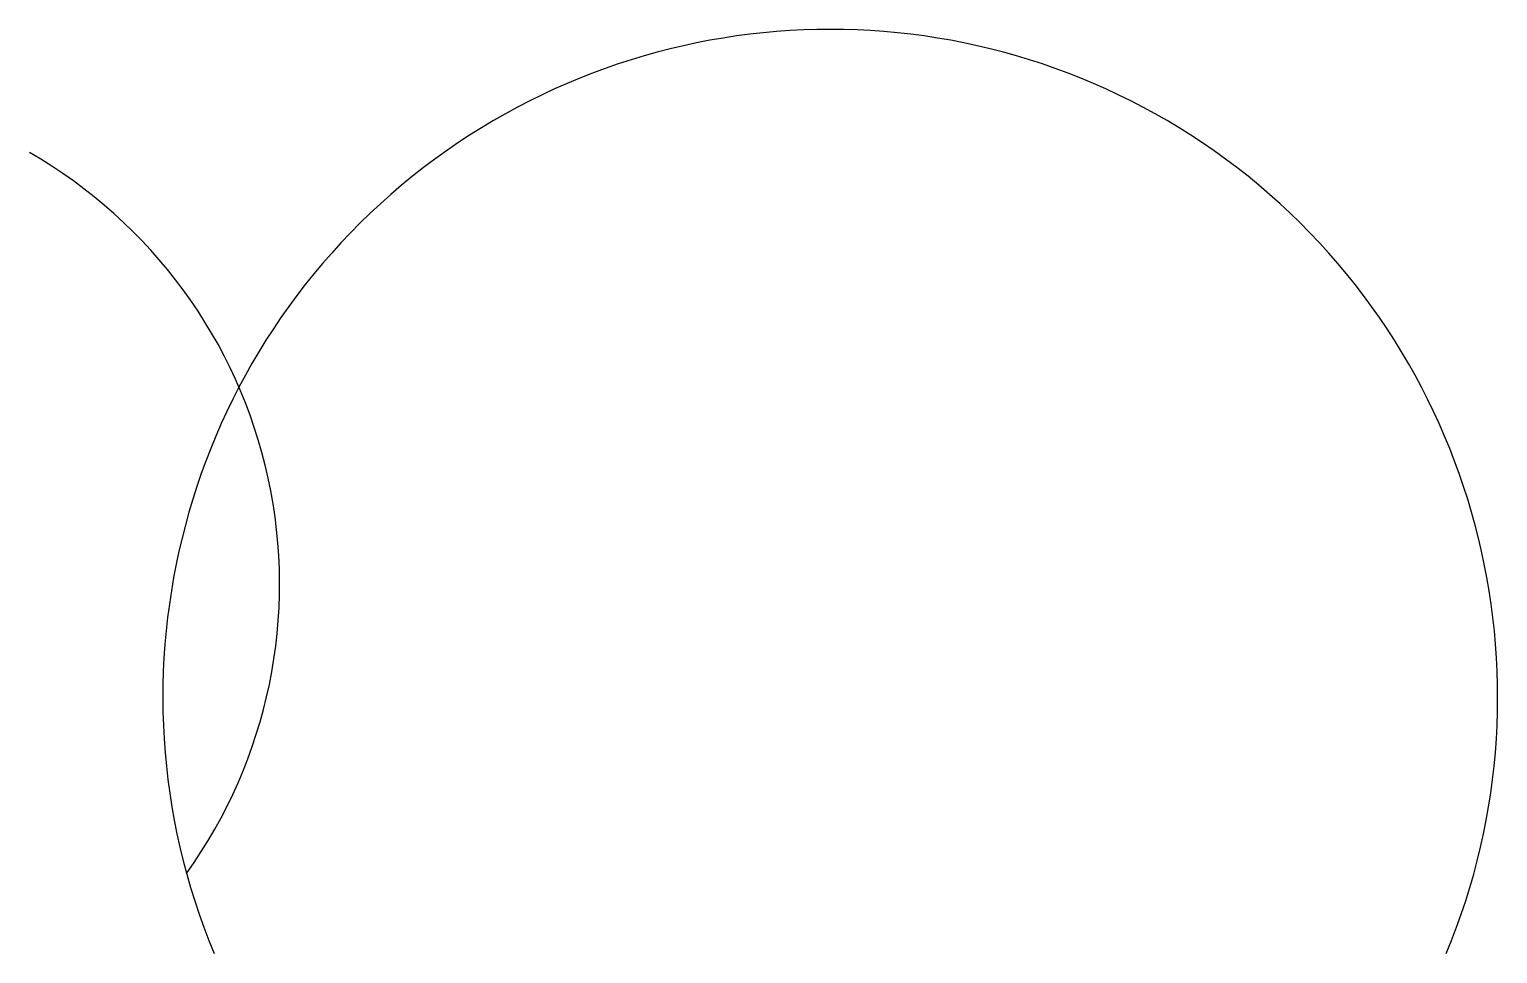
# Model space of a CAD drawing. Header units: millimetres. Extents: x 2 to 25.8, y 5 to 20.
import ezdxf

# ---------------------------------------------------------------- set-up
doc = ezdxf.new("R2010")
doc.units = ezdxf.units.MM
doc.layers.get('0').update_dxf_attribs({"lineweight": 25})

msp = doc.modelspace()

# ---------------------------------------------------------------- linework, layer by layer
for centre, radius, start, end in [((15, 9.167), 10.833, 337.3801, 202.6199), ((-2, 11), 8.062, 324.3607, 60.2551)]:
    msp.add_arc(centre, radius, start, end)

doc.saveas('drawing.dxf')
